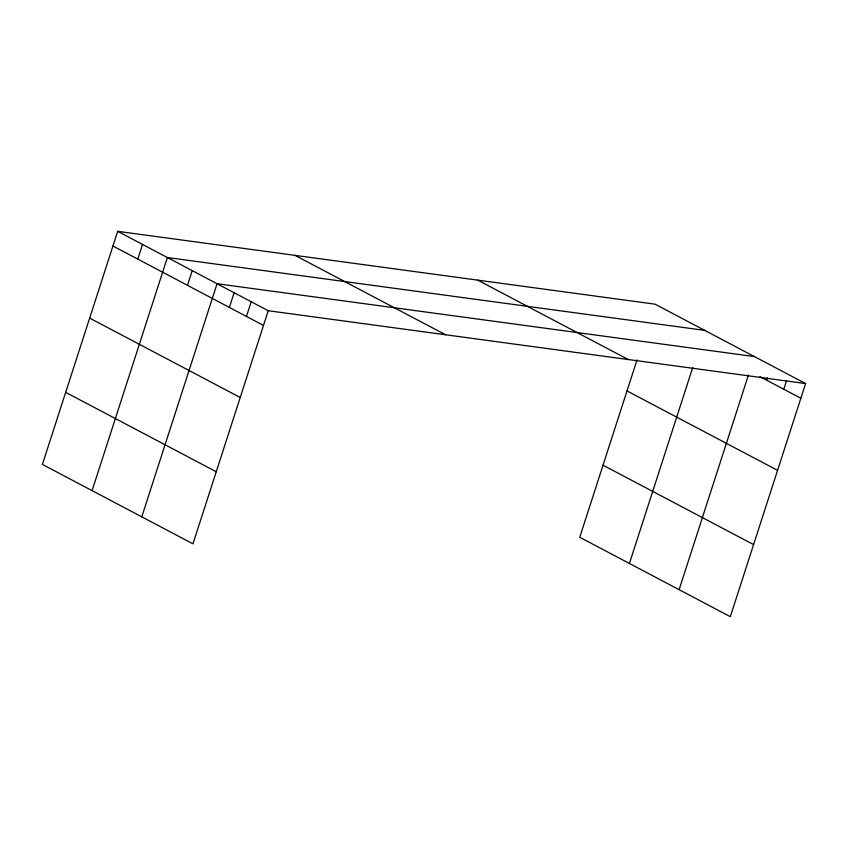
<?xml version="1.0" encoding="UTF-8"?>
<svg xmlns="http://www.w3.org/2000/svg" width="848" height="848" viewBox="0 0 848 848"><rect width="100%" height="100%" fill="white"/><g stroke="black" fill="none" stroke-linecap="round" stroke-linejoin="round"><path stroke-width="1.27" d="M805.6 383.572L655.038 304.167L117.692 231.324L42.4 464.428L192.962 543.833L268.254 310.728L805.6 383.572L730.308 616.676L579.746 537.272L637.039 359.87M137.789 259.117L142.538 244.425M92.082 490.632L167.374 257.527L704.72 330.37M187.472 285.32L192.22 270.629M141.775 516.835L217.067 283.73L754.402 356.573M229.384 307.421L234.133 292.73M246.45 316.421L251.188 301.729M629.428 563.475L692.752 367.428M679.121 589.678L748.455 374.996M766.73 380.264L767.514 377.816M783.796 389.264L786.562 380.688M759.903 376.66L800.851 398.263M477.71 280.126L628.273 359.531M627.011 390.928L777.574 470.333M295.009 255.365L445.582 334.769M603.023 465.192L753.586 544.596M117.692 231.324L268.254 310.728M112.943 246.015L263.516 325.42M89.665 318.095L240.228 397.5M65.678 392.348L216.251 471.753"/></g></svg>
